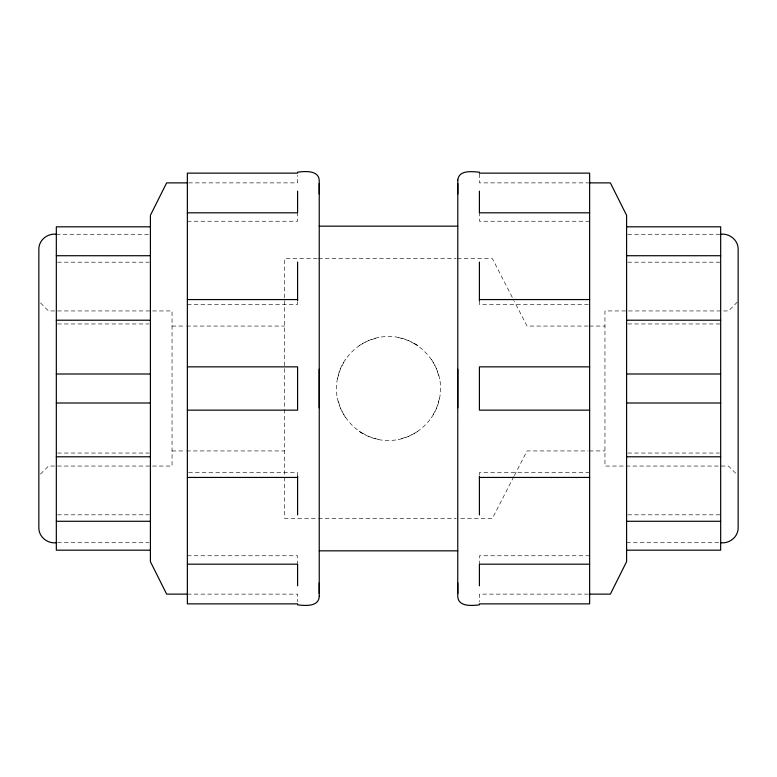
<?xml version="1.0" encoding="UTF-8"?>
<svg xmlns="http://www.w3.org/2000/svg" width="777" height="777" viewBox="0 0 777 777"><rect width="100%" height="100%" fill="white"/><g stroke="black" fill="none" stroke-linecap="round" stroke-linejoin="round"><path stroke-width="0.58" stroke-dasharray="3.88 2.91" d="M337.529 378.457C330.458 409.304 357.109 441.181 388.5 440.452C412.636 440.792 435.091 422.232 439.471 398.543C446.542 367.696 419.891 335.819 388.5 336.548C364.364 336.208 341.909 354.768 337.529 378.457L340.53 368.551L345.415 359.469M439.471 398.543L436.47 408.449L431.585 417.531M513.83 476.622L492.395 518.366L457.362 518.366M514.384 475.553L527.029 450.942L588.17 450.942M40.462 474.116L48.524 466.054L172.047 466.054L172.047 310.946L48.524 310.946L40.462 302.884M737.344 302.078L728.476 310.946L604.953 310.946L604.953 466.054L728.476 466.054L737.344 474.922M359.479 345.415L368.56 340.53L378.457 337.529M417.521 431.585L408.44 436.47L398.543 439.471M188.578 182.877L297.591 182.877L297.591 175.301M589.636 182.877L479.409 182.877L479.409 173.135M187.364 221.241L297.591 221.241L297.591 212.811M589.636 221.241L479.409 221.241L479.409 212.811M56.332 234.275L149.203 234.275M627.797 234.275L720.667 234.275M317.22 258.634L284.605 258.634L284.605 518.366L317.22 518.366M318.434 258.634L456.157 258.634M457.362 258.634L492.395 258.634L513.83 300.378M57.537 262.189L149.203 262.189M627.797 262.189L720.667 262.189M187.364 304.429L297.591 304.429L297.591 302.01M588.422 304.429L479.409 304.429L479.409 300.534M57.537 323.951L149.203 323.951M627.797 323.951L720.667 323.951M172.047 326.058L185.363 326.058M186.577 326.058L284.605 326.058M588.17 326.058L527.029 326.058L514.384 301.447M589.364 326.058L604.953 326.058M172.047 450.942L185.363 450.942M186.577 450.942L284.605 450.942M589.364 450.942L604.953 450.942M57.537 453.049L149.203 453.049M627.797 453.049L719.463 453.049M188.578 472.571L297.591 472.571L297.591 476.466M589.636 472.571L479.409 472.571L479.409 474.99M57.537 514.811L149.203 514.811M627.797 514.811L720.667 514.811M318.434 518.366L456.157 518.366M57.537 542.725L149.203 542.725M626.592 542.725L719.463 542.725M187.364 555.759L297.591 555.759L297.591 564.189M589.636 555.759L479.409 555.759L479.409 564.189M187.364 594.123L297.591 594.123L297.591 601.699M588.422 594.123L479.409 594.123L479.409 601.699M398.543 337.529L408.44 340.53L417.521 345.415L414.471 343.512M378.457 439.471L368.56 436.47L359.479 431.585L362.529 433.488M431.585 359.469L436.47 368.551L439.471 378.457M345.415 417.531L340.53 408.449L337.529 398.543"/><path stroke-width="1.17" d="M319.201 407.75L319.201 369.25M457.799 369.25L457.799 407.75M319.201 193.997L319.201 183.459M457.799 583.003L457.799 593.541M319.201 593.541L319.201 583.003M457.799 183.459L457.799 193.997M187.364 182.877L166.637 182.877L150.408 215.336L150.408 561.664L166.637 594.123L187.364 594.123M589.636 182.877L610.363 182.877L626.592 215.336L626.592 561.664L610.363 594.123L589.636 594.123M187.364 212.811L297.591 212.811L297.591 191.161M589.636 212.811L479.409 212.811L479.409 191.161M319.24 226.165L457.76 226.165M150.408 226.816L56.332 226.816L56.332 550.184L150.408 550.184M626.592 226.816L720.667 226.816L720.667 550.184L626.592 550.184M56.332 234.275C47.523 233.061 38.646 240.239 38.85 249.3L38.85 527.7C38.646 536.761 47.523 543.939 56.332 542.725M720.667 234.275C729.477 233.061 738.354 240.239 738.15 249.3L738.15 527.7C738.354 536.761 729.477 543.939 720.667 542.725M56.332 255.72L150.408 255.72M626.592 255.72L720.667 255.72M187.364 299.563L297.591 299.563M479.409 299.563L589.636 299.563M56.332 320.211L150.408 320.211M626.592 320.211L720.667 320.211M187.364 366.851L297.591 366.851L297.591 410.149L187.364 410.149M589.636 366.851L479.409 366.851L479.409 410.149L589.636 410.149M56.332 373.999L150.408 373.999M626.592 373.999L720.667 373.999M56.332 403.001L150.408 403.001M626.592 403.001L720.667 403.001M56.332 456.789L150.408 456.789M626.592 456.789L720.667 456.789M187.364 477.437L297.591 477.437M479.409 477.437L589.636 477.437M56.332 521.28L150.408 521.28M626.592 521.28L720.667 521.28M319.24 550.835L457.76 550.835M187.364 564.189L297.591 564.189L297.591 585.839M589.636 564.189L479.409 564.189L479.409 585.839M479.409 262.072L479.409 300.806M479.409 476.194L479.409 514.928M297.591 262.072L297.591 300.806M297.591 476.194L297.591 514.928M319.24 596.289C318.958 607.08 304.701 605.749 297.591 604.827L297.591 603.865L187.364 603.865L187.364 173.135L297.591 173.135L297.591 172.173C304.701 171.251 318.958 169.92 319.24 180.711L319.24 596.289M457.799 179.905L457.76 596.289C458.041 607.08 472.299 605.749 479.409 604.827L479.409 603.865L589.636 603.865L589.636 173.135L479.409 173.135L479.409 172.173C472.435 171.668 458.964 169.629 457.799 179.905"/></g></svg>
